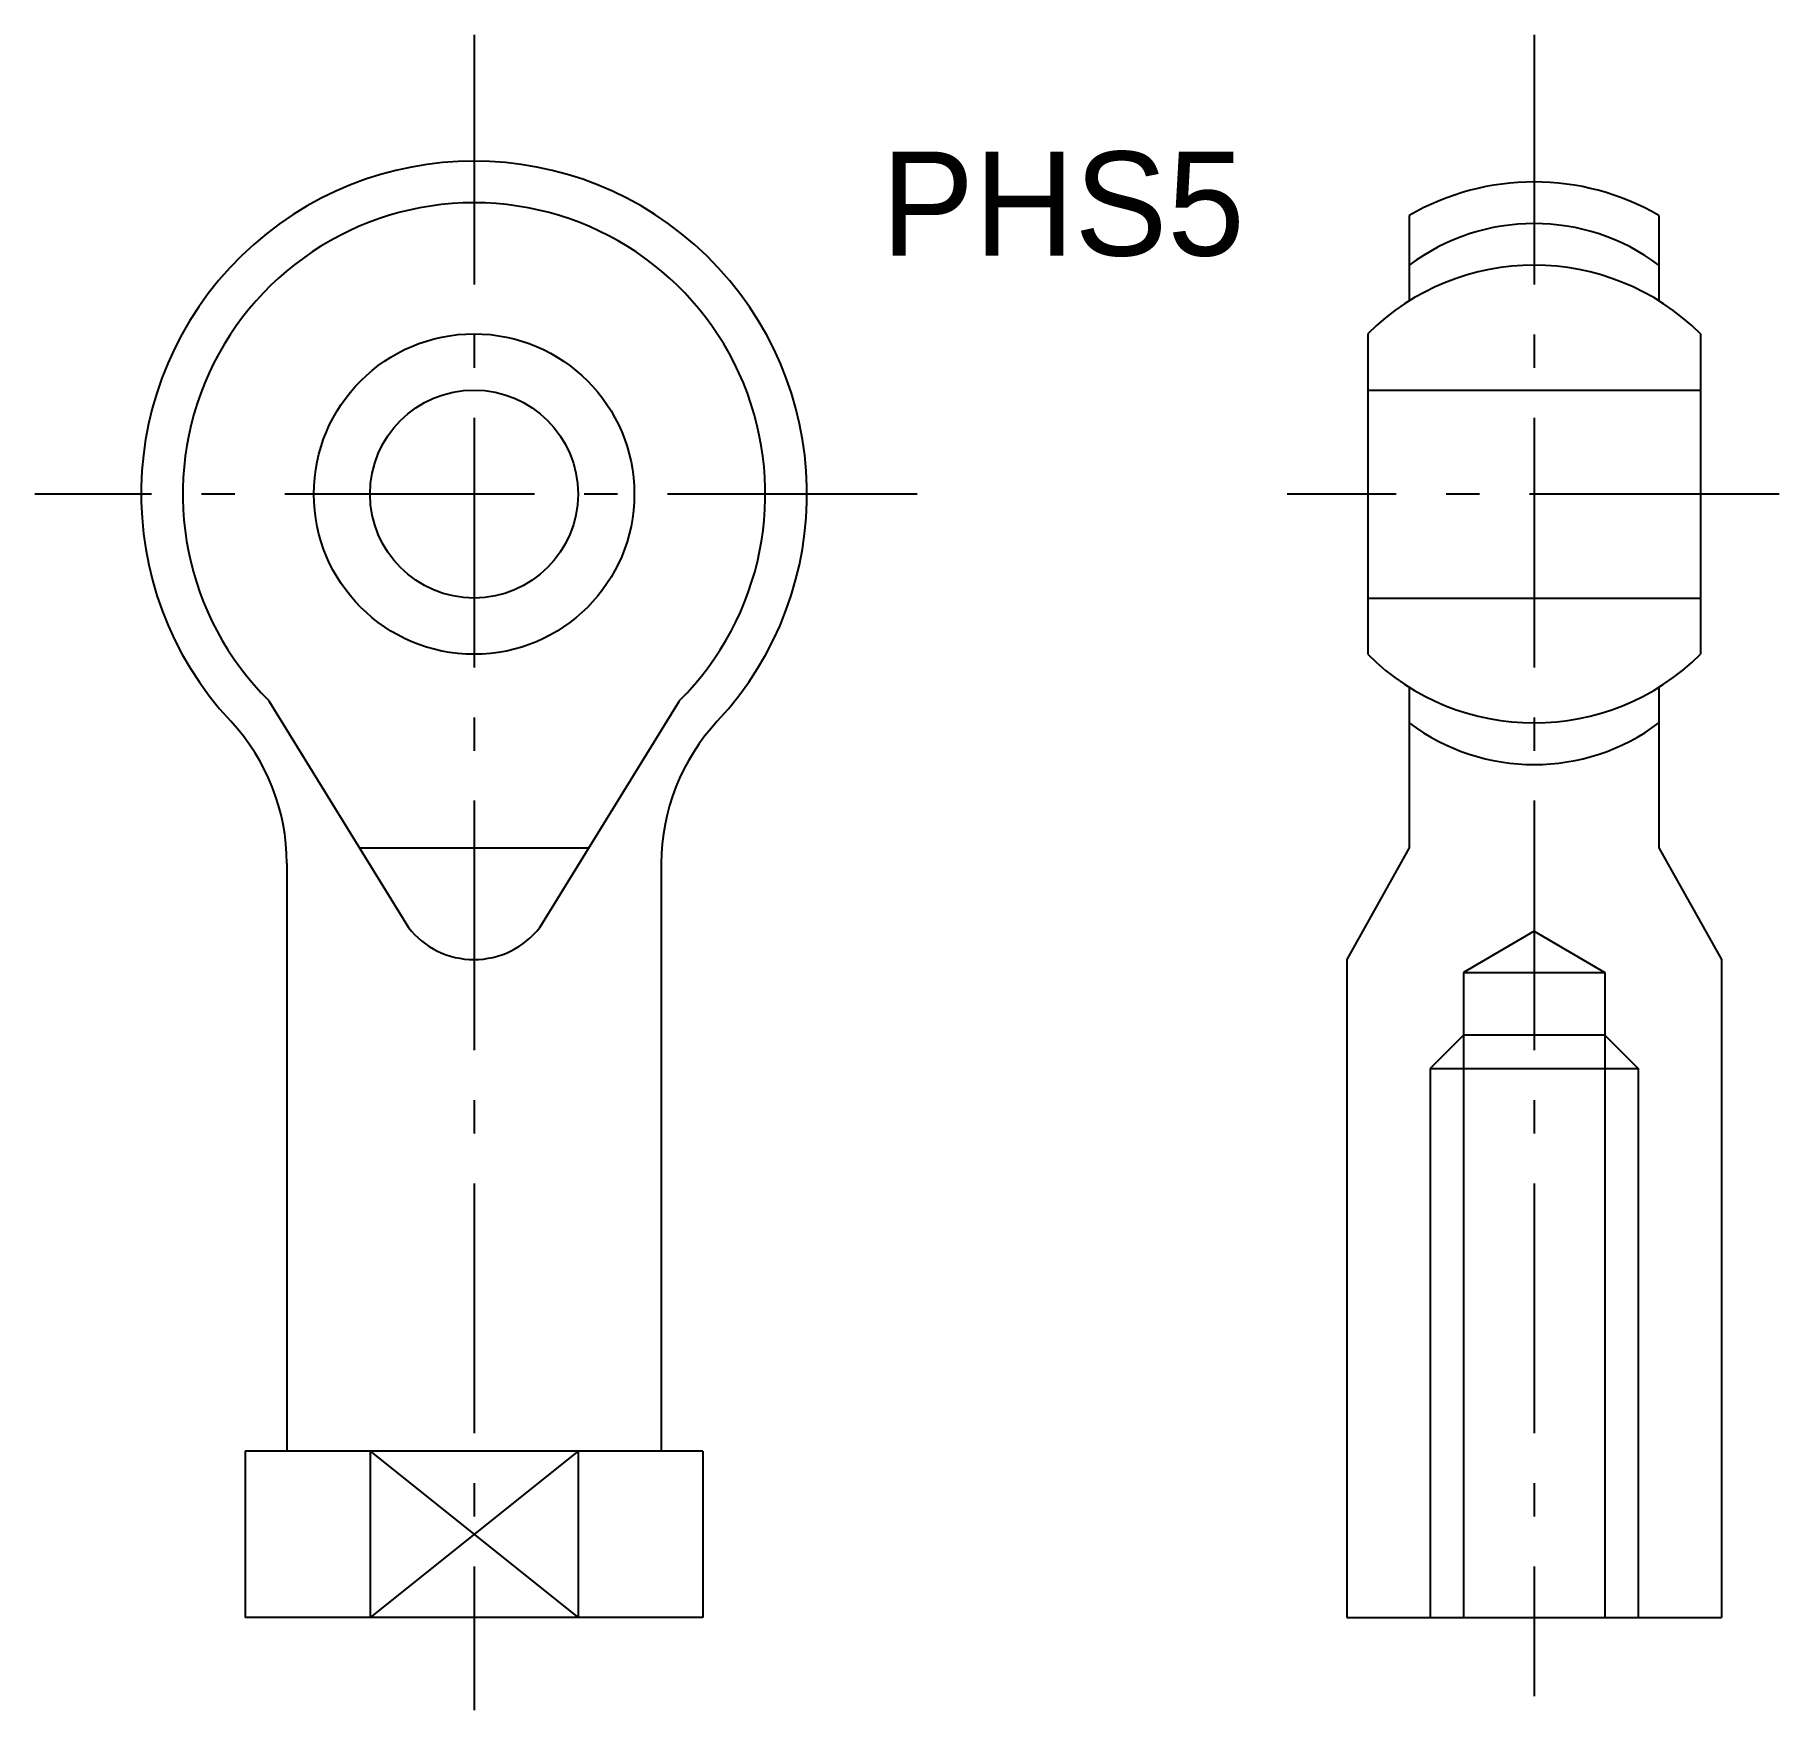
# Model space of a CAD drawing. Extents: x 259.3 to 301.2, y 120.3 to 160.5.
import ezdxf

# ---------------------------------------------------------------- set-up
doc = ezdxf.new("R2010")
doc.units = 0
doc.header["$MEASUREMENT"] = 0
doc.linetypes.add('SCENTER', pattern=[9.2, 6, -1.2, 0.8, -1.2])
doc.layers.get('0').update_dxf_attribs({"linetype": 'CONTINUOUS'})
doc.layers.add('CON', color=2, linetype='CONTINUOUS')
doc.layers.add('SCEN', color=1, linetype='SCENTER')

msp = doc.modelspace()

# ---------------------------------------------------------------- linework, layer by layer
for p, q in [((293.634, 136.495), (292.834, 135.695)), ((297.034, 136.495), (293.634, 136.495)), ((297.034, 136.495), (297.834, 135.695)), ((292.834, 135.695), (292.834, 122.495)), ((292.834, 135.695), (297.834, 135.695)), ((297.834, 135.695), (297.834, 122.495)), ((272.359, 126.495), (267.359, 122.495)), ((267.359, 126.495), (272.359, 122.495))]:
    msp.add_line(p, q)
at = {"layer": 'CON'}
for p, q in [((292.334, 156.191), (292.334, 154.137)), ((298.334, 156.191), (298.334, 154.137)), ((291.334, 153.345), (291.334, 145.645)), ((299.334, 153.345), (299.334, 145.645)), ((291.334, 151.995), (299.334, 151.995)), ((291.334, 146.995), (299.334, 146.995)), ((292.334, 144.853), (292.334, 140.995)), ((298.334, 144.853), (298.334, 140.995)), ((264.924, 144.53), (268.28, 139.082)), ((271.438, 139.082), (274.794, 144.53)), ((267.102, 140.995), (272.616, 140.995)), ((292.334, 140.995), (290.834, 138.309)), ((298.334, 140.995), (299.834, 138.309)), ((265.359, 140.621), (265.359, 126.495)), ((274.359, 140.621), (274.359, 126.495)), ((295.334, 138.995), (293.634, 137.995)), ((295.334, 138.995), (297.034, 137.995)), ((290.834, 138.309), (290.834, 126.495)), ((293.634, 137.995), (293.634, 122.495)), ((293.634, 137.995), (297.034, 137.995)), ((297.034, 137.995), (297.034, 122.495)), ((299.834, 138.309), (299.834, 126.495)), ((275.359, 126.495), (264.359, 126.495)), ((264.359, 126.495), (264.359, 122.495)), ((267.359, 126.495), (267.359, 122.495)), ((272.359, 126.495), (272.359, 122.495)), ((275.359, 126.495), (275.359, 122.495)), ((290.834, 126.495), (290.834, 126.495)), ((290.834, 126.495), (290.834, 122.495)), ((299.834, 126.495), (299.834, 122.495)), ((299.834, 126.495), (299.834, 126.495)), ((275.359, 122.495), (264.359, 122.495)), ((290.834, 122.495), (299.834, 122.495))]:
    msp.add_line(p, q, dxfattribs=at)
for radius in [3.85, 2.5]:
    msp.add_circle((269.859, 149.495), radius, dxfattribs=at)
for centre, radius, start, end in [((269.859, 149.495), 8, 316.9509, 223.0491), ((295.334, 150.995), 6, 60, 120), ((269.859, 149.495), 7, 314.8285, 225.1715), ((295.334, 150.995), 5, 53.1301, 126.8699), ((295.334, 149.321), 5.673, 45.1677, 134.8323), ((295.334, 149.668), 5.673, 225.1677, 314.8323), ((260.359, 140.621), 5, 360, 43.0491), ((279.359, 140.621), 5, 136.9509, 180), ((295.334, 147.995), 5, 233.1301, 306.8699), ((269.859, 140.309), 2, 217.8604, 322.1396)]:
    msp.add_arc(centre, radius, start, end, dxfattribs=at)
at = {"layer": 'SCEN'}
for p, q in [((269.859, 160.528), (269.859, 120.273)), ((295.334, 160.528), (295.334, 120.609)), ((280.508, 149.495), (259.305, 149.495)), ((301.221, 149.495), (289.396, 149.495))]:
    msp.add_line(p, q, dxfattribs=at)

# ---------------------------------------------------------------- texts
at = {"layer": 'CON', "insert": (279.646, 157.724), "char_height": 2.5, "width": 4.74, "attachment_point": 1}
msp.add_mtext('PHS5', dxfattribs=at)

doc.saveas('drawing.dxf')
